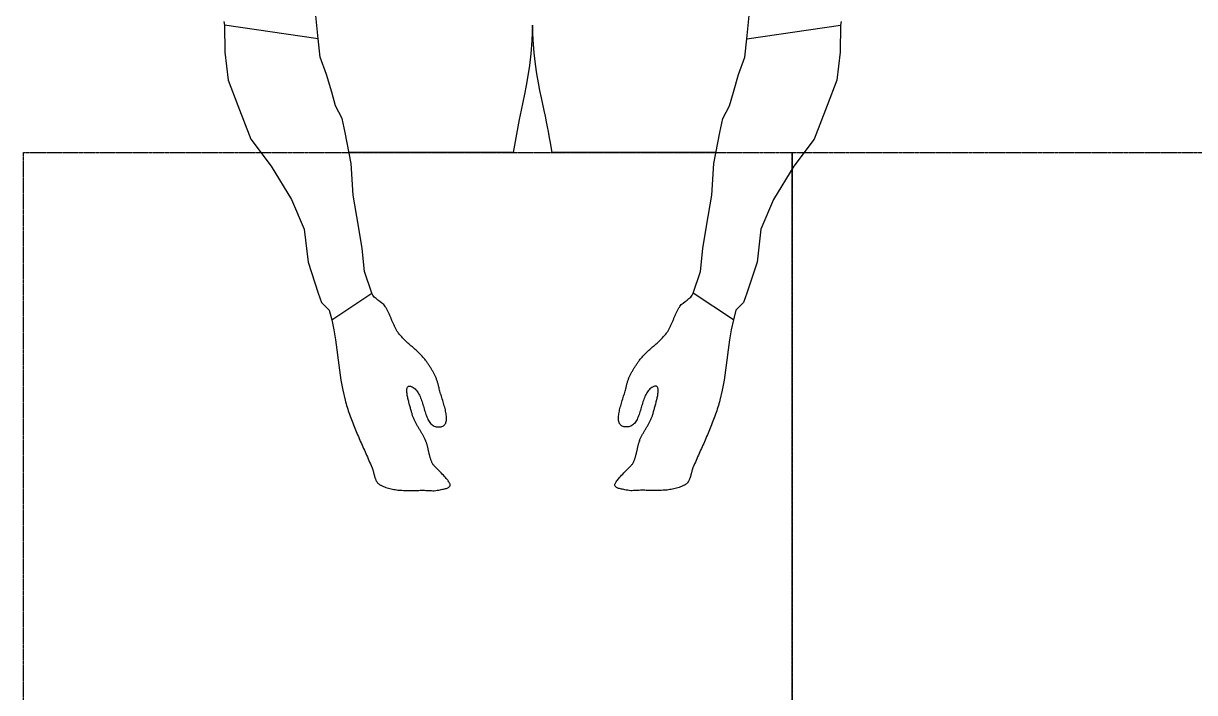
# Model space of a CAD drawing. Header units: millimetres. Extents: x -155 to 94595, y -3153 to 63413.
# Drawn here: x 89565 to 90479, y 48105 to 48628 of the extents above; entities that cross this region are included whole.
import ezdxf

# ---------------------------------------------------------------- set-up
doc = ezdxf.new("R2010")
doc.units = ezdxf.units.MM
doc.linetypes.add('TRATTEGGIATA2', pattern=[0.375, 0.25, -0.125])
doc.layers.add('5', color=1, linetype='TRATTEGGIATA2')
doc.layers.add('int', color=185, linetype='Continuous')

msp = doc.modelspace()

# ---------------------------------------------------------------- linework, layer by layer
at = {"layer": '5'}
for points in [[(90164.86, 47626.989), (89564.86, 47626.989), (89564.86, 48526.989), (90164.86, 48526.989)], [(90764.86, 47626.989), (90164.86, 47626.989), (90164.86, 48526.989), (90764.86, 48526.989)]]:
    msp.add_lwpolyline(points, close=True, dxfattribs=at)
at = {"layer": 'int'}
for p, q in [((89794.993, 48615.687), (89792.912, 48636.501)), ((90129.403, 48615.687), (90131.484, 48636.501)), ((89721.309, 48629.086), (89721.841, 48626.137)), ((89794.993, 48615.687), (89721.841, 48626.137)), ((89721.841, 48626.137), (89722.062, 48605.271)), ((89962.198, 48626.137), (89961.624, 48614.351)), ((89962.754, 48614.717), (89962.198, 48626.137)), ((90129.403, 48615.687), (90202.555, 48626.137)), ((90202.555, 48626.137), (90202.334, 48605.271)), ((90203.087, 48629.086), (90202.555, 48626.137)), ((89796.425, 48601.371), (89794.993, 48615.687)), ((89961.624, 48614.351), (89960.811, 48603.967)), ((89963.535, 48604.687), (89962.754, 48614.717)), ((90127.971, 48601.371), (90129.403, 48615.687)), ((89722.062, 48605.271), (89724.659, 48583.279)), ((89960.811, 48603.967), (89959.803, 48594.783)), ((89964.496, 48595.883), (89963.535, 48604.687)), ((90202.334, 48605.271), (90199.737, 48583.279)), ((89801.497, 48587.697), (89796.425, 48601.371)), ((89959.803, 48594.783), (89958.641, 48586.599)), ((89965.588, 48588.142), (89964.496, 48595.883)), ((90122.899, 48587.697), (90127.971, 48601.371)), ((89805.444, 48573.886), (89801.497, 48587.697)), ((89958.641, 48586.599), (89957.37, 48579.214)), ((89966.766, 48581.301), (89965.588, 48588.142)), ((90118.953, 48573.886), (90122.899, 48587.697)), ((89724.659, 48583.279), (89732.291, 48563.435)), ((89957.37, 48579.214), (89956.031, 48572.427)), ((89967.981, 48575.195), (89966.766, 48581.301)), ((89969.187, 48569.661), (89967.981, 48575.195)), ((90199.737, 48583.279), (90192.105, 48563.435)), ((89808.47, 48563.292), (89805.444, 48573.886)), ((89954.668, 48566.037), (89953.324, 48559.844)), ((89956.031, 48572.427), (89954.668, 48566.037)), ((89970.338, 48564.536), (89969.187, 48569.661)), ((90115.926, 48563.292), (90118.953, 48573.886)), ((89732.291, 48563.435), (89742.393, 48537.173)), ((89813.731, 48553.35), (89808.47, 48563.292)), ((89953.324, 48559.844), (89951.834, 48552.539)), ((89971.393, 48559.688), (89970.338, 48564.536)), ((89972.35, 48555.107), (89971.393, 48559.688)), ((90110.665, 48553.35), (90115.926, 48563.292)), ((90192.105, 48563.435), (90182.004, 48537.173)), ((89815.894, 48542.535), (89813.731, 48553.35)), ((89951.834, 48552.539), (89949.209, 48538.394)), ((89973.21, 48550.818), (89972.35, 48555.107)), ((89973.978, 48546.843), (89973.21, 48550.818)), ((90108.502, 48542.535), (90110.665, 48553.35)), ((89820.726, 48518.375), (89815.894, 48542.535)), ((89949.209, 48538.394), (89947.178, 48526.989)), ((89974.657, 48543.205), (89973.978, 48546.843)), ((89975.251, 48539.928), (89974.657, 48543.205)), ((89975.763, 48537.034), (89975.251, 48539.928)), ((90103.67, 48518.375), (90108.502, 48542.535)), ((89742.393, 48537.173), (89758.228, 48516.125)), ((89976.197, 48534.547), (89975.763, 48537.034)), ((89976.76, 48531.308), (89976.197, 48534.547)), ((89977.511, 48526.989), (89976.76, 48531.308)), ((90182.004, 48537.173), (90166.168, 48516.125)), ((89947.178, 48526.989), (89819.003, 48526.989)), ((90105.393, 48526.989), (89977.511, 48526.989)), ((89758.228, 48516.125), (89774.093, 48490.283)), ((89822.295, 48493.68), (89820.726, 48518.375)), ((90102.102, 48493.68), (90103.67, 48518.375)), ((90166.168, 48516.125), (90150.303, 48490.283)), ((89826.344, 48469.383), (89822.295, 48493.68)), ((90098.052, 48469.383), (90102.102, 48493.68)), ((89774.093, 48490.283), (89784.096, 48466.943)), ((90150.303, 48490.283), (90140.3, 48466.943)), ((89784.096, 48466.943), (89786.973, 48441.193)), ((89829.264, 48451.861), (89826.344, 48469.383)), ((90095.132, 48451.861), (90098.052, 48469.383)), ((90140.3, 48466.943), (90137.424, 48441.193)), ((89831.17, 48434.004), (89829.264, 48451.861)), ((90093.226, 48434.004), (90095.132, 48451.861)), ((89786.973, 48441.193), (89794.993, 48417.131)), ((90137.424, 48441.193), (90129.403, 48417.131)), ((89836.794, 48417.131), (89831.17, 48434.004)), ((90087.602, 48417.131), (90093.226, 48434.004)), ((89794.993, 48417.131), (89797.461, 48409.729)), ((89805.444, 48396.231), (89836.794, 48417.131)), ((89837.586, 48415.485), (89836.794, 48417.131)), ((89838.711, 48414.07), (89837.586, 48415.485)), ((89840.075, 48412.818), (89838.711, 48414.07)), ((89841.586, 48411.664), (89840.075, 48412.818)), ((89843.152, 48410.54), (89841.586, 48411.664)), ((89844.678, 48409.38), (89843.152, 48410.54)), ((90079.718, 48409.38), (90081.245, 48410.54)), ((90081.245, 48410.54), (90082.81, 48411.664)), ((90082.81, 48411.664), (90084.321, 48412.818)), ((90084.321, 48412.818), (90085.685, 48414.07)), ((90085.685, 48414.07), (90086.81, 48415.485)), ((90086.81, 48415.485), (90087.602, 48417.131)), ((90118.953, 48396.231), (90087.602, 48417.131)), ((90129.403, 48417.131), (90126.936, 48409.729)), ((89797.461, 48409.729), (89803.547, 48403.817)), ((89803.547, 48403.817), (89805.444, 48396.231)), ((89846.074, 48408.116), (89844.678, 48409.38)), ((89847.245, 48406.681), (89846.074, 48408.116)), ((89847.572, 48406.179), (89847.245, 48406.681)), ((89847.888, 48405.67), (89847.572, 48406.179)), ((89848.195, 48405.155), (89847.888, 48405.67)), ((89848.491, 48404.635), (89848.195, 48405.155)), ((89848.779, 48404.11), (89848.491, 48404.635)), ((89849.059, 48403.58), (89848.779, 48404.11)), ((89849.331, 48403.046), (89849.059, 48403.58)), ((89849.595, 48402.507), (89849.331, 48403.046)), ((89849.854, 48401.965), (89849.595, 48402.507)), ((89850.106, 48401.42), (89849.854, 48401.965)), ((89850.354, 48400.871), (89850.106, 48401.42)), ((89850.597, 48400.32), (89850.354, 48400.871)), ((90073.799, 48400.32), (90074.042, 48400.871)), ((90074.042, 48400.871), (90074.29, 48401.42)), ((90074.29, 48401.42), (90074.542, 48401.965)), ((90074.542, 48401.965), (90074.801, 48402.507)), ((90074.801, 48402.507), (90075.065, 48403.046)), ((90075.065, 48403.046), (90075.337, 48403.58)), ((90075.337, 48403.58), (90075.617, 48404.11)), ((90075.617, 48404.11), (90075.905, 48404.635)), ((90075.905, 48404.635), (90076.201, 48405.155)), ((90076.201, 48405.155), (90076.508, 48405.67)), ((90076.508, 48405.67), (90076.824, 48406.179)), ((90076.824, 48406.179), (90077.151, 48406.681)), ((90077.151, 48406.681), (90078.322, 48408.116)), ((90078.322, 48408.116), (90079.718, 48409.38)), ((90120.849, 48403.817), (90118.953, 48396.231)), ((90126.936, 48409.729), (90120.849, 48403.817)), ((89805.444, 48396.231), (89807.14, 48388.471)), ((89850.836, 48399.767), (89850.597, 48400.32)), ((89851.071, 48399.211), (89850.836, 48399.767)), ((89851.304, 48398.655), (89851.071, 48399.211)), ((89851.535, 48398.097), (89851.304, 48398.655)), ((89851.764, 48397.538), (89851.535, 48398.097)), ((89851.992, 48396.979), (89851.764, 48397.538)), ((89852.221, 48396.42), (89851.992, 48396.979)), ((89852.449, 48395.861), (89852.221, 48396.42)), ((89852.679, 48395.303), (89852.449, 48395.861)), ((89852.91, 48394.745), (89852.679, 48395.303)), ((89853.144, 48394.19), (89852.91, 48394.745)), ((89853.38, 48393.635), (89853.144, 48394.19)), ((89853.62, 48393.083), (89853.38, 48393.635)), ((89853.864, 48392.534), (89853.62, 48393.083)), ((89854.113, 48391.987), (89853.864, 48392.534)), ((89854.367, 48391.444), (89854.113, 48391.987)), ((90070.029, 48391.444), (90070.283, 48391.987)), ((90070.283, 48391.987), (90070.532, 48392.534)), ((90070.532, 48392.534), (90070.776, 48393.083)), ((90070.776, 48393.083), (90071.016, 48393.635)), ((90071.016, 48393.635), (90071.252, 48394.19)), ((90071.252, 48394.19), (90071.486, 48394.745)), ((90071.486, 48394.745), (90071.717, 48395.303)), ((90071.717, 48395.303), (90071.947, 48395.861)), ((90071.947, 48395.861), (90072.175, 48396.42)), ((90072.175, 48396.42), (90072.404, 48396.979)), ((90072.404, 48396.979), (90072.632, 48397.538)), ((90072.632, 48397.538), (90072.861, 48398.097)), ((90072.861, 48398.097), (90073.092, 48398.655)), ((90073.092, 48398.655), (90073.325, 48399.211)), ((90073.325, 48399.211), (90073.561, 48399.767)), ((90073.561, 48399.767), (90073.799, 48400.32)), ((90118.953, 48396.231), (90117.256, 48388.471)), ((89807.14, 48388.471), (89808.461, 48380.634)), ((89854.628, 48390.904), (89854.367, 48391.444)), ((89854.894, 48390.368), (89854.628, 48390.904)), ((89855.168, 48389.836), (89854.894, 48390.368)), ((89855.45, 48389.309), (89855.168, 48389.836)), ((89855.741, 48388.787), (89855.45, 48389.309)), ((89856.04, 48388.27), (89855.741, 48388.787)), ((89856.349, 48387.759), (89856.04, 48388.27)), ((89856.669, 48387.255), (89856.349, 48387.759)), ((89856.999, 48386.756), (89856.669, 48387.255)), ((89857.341, 48386.265), (89856.999, 48386.756)), ((89857.695, 48385.78), (89857.341, 48386.265)), ((89858.157, 48385.178), (89857.695, 48385.78)), ((89858.63, 48384.587), (89858.157, 48385.178)), ((89859.114, 48384.005), (89858.63, 48384.587)), ((89859.609, 48383.433), (89859.114, 48384.005)), ((89860.114, 48382.869), (89859.609, 48383.433)), ((89860.628, 48382.314), (89860.114, 48382.869)), ((90063.768, 48382.314), (90064.282, 48382.869)), ((90064.282, 48382.869), (90064.787, 48383.433)), ((90064.787, 48383.433), (90065.282, 48384.005)), ((90065.282, 48384.005), (90065.766, 48384.587)), ((90065.766, 48384.587), (90066.239, 48385.178)), ((90066.239, 48385.178), (90066.701, 48385.78)), ((90066.701, 48385.78), (90067.055, 48386.265)), ((90067.055, 48386.265), (90067.397, 48386.756)), ((90067.397, 48386.756), (90067.728, 48387.255)), ((90067.728, 48387.255), (90068.047, 48387.759)), ((90068.047, 48387.759), (90068.356, 48388.27)), ((90068.356, 48388.27), (90068.656, 48388.787)), ((90068.656, 48388.787), (90068.946, 48389.309)), ((90068.946, 48389.309), (90069.228, 48389.836)), ((90069.228, 48389.836), (90069.502, 48390.368)), ((90069.502, 48390.368), (90069.769, 48390.904)), ((90069.769, 48390.904), (90070.029, 48391.444)), ((90117.256, 48388.471), (90115.935, 48380.634)), ((89808.461, 48380.634), (89809.538, 48372.748)), ((89861.15, 48381.766), (89860.628, 48382.314)), ((89861.681, 48381.225), (89861.15, 48381.766)), ((89862.219, 48380.691), (89861.681, 48381.225)), ((89862.763, 48380.163), (89862.219, 48380.691)), ((89863.313, 48379.639), (89862.763, 48380.163)), ((89863.869, 48379.121), (89863.313, 48379.639)), ((89864.43, 48378.607), (89863.869, 48379.121)), ((89864.994, 48378.097), (89864.43, 48378.607)), ((89865.562, 48377.59), (89864.994, 48378.097)), ((89866.133, 48377.085), (89865.562, 48377.59)), ((89866.707, 48376.582), (89866.133, 48377.085)), ((89867.282, 48376.081), (89866.707, 48376.582)), ((89867.857, 48375.58), (89867.282, 48376.081)), ((89868.433, 48375.08), (89867.857, 48375.58)), ((89869.009, 48374.579), (89868.433, 48375.08)), ((89869.584, 48374.078), (89869.009, 48374.579)), ((89870.157, 48373.575), (89869.584, 48374.078)), ((89870.728, 48373.071), (89870.157, 48373.575)), ((90053.668, 48373.071), (90054.239, 48373.575)), ((90054.239, 48373.575), (90054.812, 48374.078)), ((90054.812, 48374.078), (90055.387, 48374.579)), ((90055.387, 48374.579), (90055.963, 48375.08)), ((90055.963, 48375.08), (90056.539, 48375.58)), ((90056.539, 48375.58), (90057.115, 48376.081)), ((90057.115, 48376.081), (90057.689, 48376.582)), ((90057.689, 48376.582), (90058.263, 48377.085)), ((90058.263, 48377.085), (90058.834, 48377.59)), ((90058.834, 48377.59), (90059.402, 48378.097)), ((90059.402, 48378.097), (90059.966, 48378.607)), ((90059.966, 48378.607), (90060.527, 48379.121)), ((90060.527, 48379.121), (90061.083, 48379.639)), ((90061.083, 48379.639), (90061.633, 48380.163)), ((90061.633, 48380.163), (90062.178, 48380.691)), ((90062.178, 48380.691), (90062.715, 48381.225)), ((90062.715, 48381.225), (90063.246, 48381.766)), ((90063.246, 48381.766), (90063.768, 48382.314)), ((90115.935, 48380.634), (90114.858, 48372.748)), ((89809.538, 48372.748), (89810.504, 48364.839)), ((89810.504, 48364.839), (89811.491, 48356.936)), ((89871.296, 48372.563), (89870.728, 48373.071)), ((89871.861, 48372.053), (89871.296, 48372.563)), ((89872.422, 48371.539), (89871.861, 48372.053)), ((89872.977, 48371.021), (89872.422, 48371.539)), ((89873.528, 48370.498), (89872.977, 48371.021)), ((89874.072, 48369.969), (89873.528, 48370.498)), ((89874.61, 48369.435), (89874.072, 48369.969)), ((89875.14, 48368.894), (89874.61, 48369.435)), ((89875.663, 48368.346), (89875.14, 48368.894)), ((89876.177, 48367.791), (89875.663, 48368.346)), ((89876.681, 48367.227), (89876.177, 48367.791)), ((89877.176, 48366.655), (89876.681, 48367.227)), ((89877.661, 48366.073), (89877.176, 48366.655)), ((89878.134, 48365.482), (89877.661, 48366.073)), ((89878.596, 48364.88), (89878.134, 48365.482)), ((89878.955, 48364.398), (89878.596, 48364.88)), ((89879.313, 48363.913), (89878.955, 48364.398)), ((90045.083, 48363.913), (90045.441, 48364.398)), ((90045.441, 48364.398), (90045.8, 48364.88)), ((90045.8, 48364.88), (90046.262, 48365.482)), ((90046.262, 48365.482), (90046.735, 48366.073)), ((90046.735, 48366.073), (90047.22, 48366.655)), ((90047.22, 48366.655), (90047.715, 48367.227)), ((90047.715, 48367.227), (90048.219, 48367.791)), ((90048.219, 48367.791), (90048.733, 48368.346)), ((90048.733, 48368.346), (90049.256, 48368.894)), ((90049.256, 48368.894), (90049.786, 48369.435)), ((90049.786, 48369.435), (90050.324, 48369.969)), ((90050.324, 48369.969), (90050.868, 48370.498)), ((90050.868, 48370.498), (90051.419, 48371.021)), ((90051.419, 48371.021), (90051.974, 48371.539)), ((90051.974, 48371.539), (90052.535, 48372.053)), ((90052.535, 48372.053), (90053.1, 48372.563)), ((90053.1, 48372.563), (90053.668, 48373.071)), ((90113.892, 48364.839), (90112.905, 48356.936)), ((90114.858, 48372.748), (90113.892, 48364.839)), ((89811.491, 48356.936), (89812.63, 48349.065)), ((89879.668, 48363.425), (89879.313, 48363.913)), ((89880.021, 48362.935), (89879.668, 48363.425)), ((89880.371, 48362.441), (89880.021, 48362.935)), ((89880.718, 48361.945), (89880.371, 48362.441)), ((89881.062, 48361.446), (89880.718, 48361.945)), ((89881.402, 48360.944), (89881.062, 48361.446)), ((89881.739, 48360.439), (89881.402, 48360.944)), ((89882.072, 48359.931), (89881.739, 48360.439)), ((89882.401, 48359.421), (89882.072, 48359.931)), ((89882.726, 48358.908), (89882.401, 48359.421)), ((89883.046, 48358.391), (89882.726, 48358.908)), ((89883.362, 48357.873), (89883.046, 48358.391)), ((89883.672, 48357.351), (89883.362, 48357.873)), ((89883.978, 48356.826), (89883.672, 48357.351)), ((89884.277, 48356.299), (89883.978, 48356.826)), ((89884.572, 48355.768), (89884.277, 48356.299)), ((89884.86, 48355.235), (89884.572, 48355.768)), ((89885.142, 48354.699), (89884.86, 48355.235)), ((90039.254, 48354.699), (90039.536, 48355.235)), ((90039.536, 48355.235), (90039.824, 48355.768)), ((90039.824, 48355.768), (90040.119, 48356.299)), ((90040.119, 48356.299), (90040.419, 48356.826)), ((90040.419, 48356.826), (90040.724, 48357.351)), ((90040.724, 48357.351), (90041.034, 48357.873)), ((90041.034, 48357.873), (90041.35, 48358.391)), ((90041.35, 48358.391), (90041.67, 48358.908)), ((90041.67, 48358.908), (90041.995, 48359.421)), ((90041.995, 48359.421), (90042.324, 48359.931)), ((90042.324, 48359.931), (90042.657, 48360.439)), ((90042.657, 48360.439), (90042.994, 48360.944)), ((90042.994, 48360.944), (90043.334, 48361.446)), ((90043.334, 48361.446), (90043.678, 48361.945)), ((90043.678, 48361.945), (90044.025, 48362.441)), ((90044.025, 48362.441), (90044.375, 48362.935)), ((90044.375, 48362.935), (90044.728, 48363.425)), ((90044.728, 48363.425), (90045.083, 48363.913)), ((90112.905, 48356.936), (90111.766, 48349.065)), ((89812.63, 48349.065), (89814.054, 48341.254)), ((89885.418, 48354.16), (89885.142, 48354.699)), ((89885.688, 48353.619), (89885.418, 48354.16)), ((89885.95, 48353.074), (89885.688, 48353.619)), ((89886.206, 48352.527), (89885.95, 48353.074)), ((89886.454, 48351.977), (89886.206, 48352.527)), ((89886.695, 48351.424), (89886.454, 48351.977)), ((89886.928, 48350.868), (89886.695, 48351.424)), ((89887.154, 48350.31), (89886.928, 48350.868)), ((89887.371, 48349.748), (89887.154, 48350.31)), ((89887.58, 48349.184), (89887.371, 48349.748)), ((89887.78, 48348.617), (89887.58, 48349.184)), ((89887.971, 48348.047), (89887.78, 48348.617)), ((89888.154, 48347.474), (89887.971, 48348.047)), ((89888.327, 48346.899), (89888.154, 48347.474)), ((89888.491, 48346.321), (89888.327, 48346.899)), ((89888.645, 48345.74), (89888.491, 48346.321)), ((90035.752, 48345.74), (90035.905, 48346.321)), ((90035.905, 48346.321), (90036.069, 48346.899)), ((90036.069, 48346.899), (90036.242, 48347.474)), ((90036.242, 48347.474), (90036.425, 48348.047)), ((90036.425, 48348.047), (90036.616, 48348.617)), ((90036.616, 48348.617), (90036.816, 48349.184)), ((90036.816, 48349.184), (90037.025, 48349.748)), ((90037.025, 48349.748), (90037.242, 48350.31)), ((90037.242, 48350.31), (90037.468, 48350.868)), ((90037.468, 48350.868), (90037.701, 48351.424)), ((90037.701, 48351.424), (90037.942, 48351.977)), ((90037.942, 48351.977), (90038.19, 48352.527)), ((90038.19, 48352.527), (90038.446, 48353.074)), ((90038.446, 48353.074), (90038.709, 48353.619)), ((90038.709, 48353.619), (90038.978, 48354.16)), ((90038.978, 48354.16), (90039.254, 48354.699)), ((90111.766, 48349.065), (90110.342, 48341.254)), ((89814.054, 48341.254), (89815.894, 48333.529)), ((89864.09, 48341.333), (89864.118, 48341.895)), ((89864.093, 48340.731), (89864.09, 48341.333)), ((89864.124, 48340.093), (89864.093, 48340.731)), ((89864.118, 48341.895), (89864.178, 48342.413)), ((89864.182, 48339.42), (89864.124, 48340.093)), ((89864.178, 48342.413), (89864.273, 48342.884)), ((89864.264, 48338.718), (89864.182, 48339.42)), ((89864.369, 48337.989), (89864.264, 48338.718)), ((89864.273, 48342.884), (89864.403, 48343.304)), ((89864.494, 48337.237), (89864.369, 48337.989)), ((89864.403, 48343.304), (89864.573, 48343.671)), ((89864.638, 48336.465), (89864.494, 48337.237)), ((89864.573, 48343.671), (89864.782, 48343.98)), ((89864.782, 48343.98), (89865.034, 48344.228)), ((89865.034, 48344.228), (89865.33, 48344.412)), ((89865.33, 48344.412), (89865.672, 48344.529)), ((89865.672, 48344.529), (89866.062, 48344.575)), ((89866.062, 48344.575), (89866.503, 48344.546)), ((89866.503, 48344.546), (89866.995, 48344.439)), ((89866.995, 48344.439), (89867.542, 48344.252)), ((89867.542, 48344.252), (89868.145, 48343.979)), ((89868.145, 48343.979), (89868.999, 48343.499)), ((89868.999, 48343.499), (89869.794, 48342.945)), ((89869.794, 48342.945), (89870.534, 48342.322)), ((89870.534, 48342.322), (89871.222, 48341.634)), ((89871.222, 48341.634), (89871.862, 48340.887)), ((89871.862, 48340.887), (89872.458, 48340.084)), ((89872.458, 48340.084), (89873.012, 48339.23)), ((89873.012, 48339.23), (89873.528, 48338.33)), ((89873.528, 48338.33), (89874.009, 48337.388)), ((89874.009, 48337.388), (89874.459, 48336.41)), ((89888.789, 48345.156), (89888.645, 48345.74)), ((89888.922, 48344.569), (89888.789, 48345.156)), ((89889.046, 48343.979), (89888.922, 48344.569)), ((89889.22, 48343.168), (89889.046, 48343.979)), ((89889.425, 48342.317), (89889.22, 48343.168)), ((89889.656, 48341.43), (89889.425, 48342.317)), ((89889.911, 48340.51), (89889.656, 48341.43)), ((89890.186, 48339.56), (89889.911, 48340.51)), ((89890.479, 48338.584), (89890.186, 48339.56)), ((89890.786, 48337.585), (89890.479, 48338.584)), ((89891.104, 48336.566), (89890.786, 48337.585)), ((90033.292, 48336.566), (90033.61, 48337.585)), ((90033.61, 48337.585), (90033.917, 48338.584)), ((90033.917, 48338.584), (90034.21, 48339.56)), ((90034.21, 48339.56), (90034.485, 48340.51)), ((90034.485, 48340.51), (90034.74, 48341.43)), ((90034.74, 48341.43), (90034.972, 48342.317)), ((90034.972, 48342.317), (90035.176, 48343.168)), ((90035.176, 48343.168), (90035.35, 48343.979)), ((90035.35, 48343.979), (90035.474, 48344.569)), ((90035.474, 48344.569), (90035.607, 48345.156)), ((90035.607, 48345.156), (90035.752, 48345.74)), ((90050.387, 48337.388), (90049.937, 48336.41)), ((90050.869, 48338.33), (90050.387, 48337.388)), ((90051.384, 48339.23), (90050.869, 48338.33)), ((90051.938, 48340.084), (90051.384, 48339.23)), ((90052.534, 48340.887), (90051.938, 48340.084)), ((90053.174, 48341.634), (90052.534, 48340.887)), ((90053.863, 48342.322), (90053.174, 48341.634)), ((90054.603, 48342.945), (90053.863, 48342.322)), ((90055.397, 48343.499), (90054.603, 48342.945)), ((90056.251, 48343.979), (90055.397, 48343.499)), ((90056.854, 48344.252), (90056.251, 48343.979)), ((90057.401, 48344.439), (90056.854, 48344.252)), ((90057.893, 48344.546), (90057.401, 48344.439)), ((90058.334, 48344.575), (90057.893, 48344.546)), ((90058.724, 48344.529), (90058.334, 48344.575)), ((90059.066, 48344.412), (90058.724, 48344.529)), ((90059.362, 48344.228), (90059.066, 48344.412)), ((90059.614, 48343.98), (90059.362, 48344.228)), ((90059.824, 48343.671), (90059.614, 48343.98)), ((90059.758, 48336.465), (90059.902, 48337.237)), ((90059.993, 48343.304), (90059.824, 48343.671)), ((90059.902, 48337.237), (90060.027, 48337.989)), ((90060.123, 48342.884), (90059.993, 48343.304)), ((90060.027, 48337.989), (90060.132, 48338.718)), ((90060.218, 48342.413), (90060.123, 48342.884)), ((90060.132, 48338.718), (90060.214, 48339.42)), ((90060.214, 48339.42), (90060.272, 48340.093)), ((90060.278, 48341.895), (90060.218, 48342.413)), ((90060.272, 48340.093), (90060.303, 48340.731)), ((90060.306, 48341.333), (90060.278, 48341.895)), ((90060.303, 48340.731), (90060.306, 48341.333)), ((90110.342, 48341.254), (90108.502, 48333.529)), ((89815.894, 48333.529), (89816.281, 48332.138)), ((89816.281, 48332.138), (89816.682, 48330.751)), ((89816.682, 48330.751), (89817.096, 48329.369)), ((89817.096, 48329.369), (89817.524, 48327.991)), ((89817.524, 48327.991), (89817.963, 48326.618)), ((89864.798, 48335.677), (89864.638, 48336.465)), ((89864.973, 48334.876), (89864.798, 48335.677)), ((89865.161, 48334.065), (89864.973, 48334.876)), ((89865.359, 48333.248), (89865.161, 48334.065)), ((89865.566, 48332.429), (89865.359, 48333.248)), ((89865.779, 48331.61), (89865.566, 48332.429)), ((89865.998, 48330.795), (89865.779, 48331.61)), ((89866.219, 48329.988), (89865.998, 48330.795)), ((89866.44, 48329.191), (89866.219, 48329.988)), ((89866.661, 48328.409), (89866.44, 48329.191)), ((89866.879, 48327.645), (89866.661, 48328.409)), ((89874.459, 48336.41), (89874.881, 48335.399)), ((89874.881, 48335.399), (89875.278, 48334.36)), ((89875.278, 48334.36), (89875.654, 48333.299)), ((89875.654, 48333.299), (89876.012, 48332.218)), ((89876.012, 48332.218), (89876.356, 48331.124)), ((89876.356, 48331.124), (89876.689, 48330.02)), ((89876.689, 48330.02), (89877.014, 48328.912)), ((89877.014, 48328.912), (89877.335, 48327.803)), ((89877.335, 48327.803), (89877.655, 48326.699)), ((89891.429, 48335.53), (89891.104, 48336.566)), ((89891.76, 48334.48), (89891.429, 48335.53)), ((89892.091, 48333.42), (89891.76, 48334.48)), ((89892.421, 48332.353), (89892.091, 48333.42)), ((89892.747, 48331.282), (89892.421, 48332.353)), ((89893.064, 48330.21), (89892.747, 48331.282)), ((89893.369, 48329.141), (89893.064, 48330.21)), ((89893.66, 48328.078), (89893.369, 48329.141)), ((89893.934, 48327.024), (89893.66, 48328.078)), ((90030.462, 48327.024), (90030.736, 48328.078)), ((90030.736, 48328.078), (90031.027, 48329.141)), ((90031.027, 48329.141), (90031.333, 48330.21)), ((90031.333, 48330.21), (90031.65, 48331.282)), ((90031.65, 48331.282), (90031.975, 48332.353)), ((90031.975, 48332.353), (90032.305, 48333.42)), ((90032.305, 48333.42), (90032.636, 48334.48)), ((90032.636, 48334.48), (90032.967, 48335.53)), ((90032.967, 48335.53), (90033.292, 48336.566)), ((90047.061, 48327.803), (90046.741, 48326.699)), ((90047.382, 48328.912), (90047.061, 48327.803)), ((90047.707, 48330.02), (90047.382, 48328.912)), ((90048.04, 48331.124), (90047.707, 48330.02)), ((90048.384, 48332.218), (90048.04, 48331.124)), ((90048.742, 48333.299), (90048.384, 48332.218)), ((90049.118, 48334.36), (90048.742, 48333.299)), ((90049.516, 48335.399), (90049.118, 48334.36)), ((90049.937, 48336.41), (90049.516, 48335.399)), ((90057.518, 48327.645), (90057.735, 48328.409)), ((90057.735, 48328.409), (90057.956, 48329.191)), ((90057.956, 48329.191), (90058.177, 48329.988)), ((90058.177, 48329.988), (90058.399, 48330.795)), ((90058.399, 48330.795), (90058.617, 48331.61)), ((90058.617, 48331.61), (90058.83, 48332.429)), ((90058.83, 48332.429), (90059.037, 48333.248)), ((90059.037, 48333.248), (90059.236, 48334.065)), ((90059.236, 48334.065), (90059.423, 48334.876)), ((90059.423, 48334.876), (90059.598, 48335.677)), ((90059.598, 48335.677), (90059.758, 48336.465)), ((90106.873, 48327.991), (90106.433, 48326.618)), ((90107.3, 48329.369), (90106.873, 48327.991)), ((90107.714, 48330.751), (90107.3, 48329.369)), ((90108.115, 48332.138), (90107.714, 48330.751)), ((90108.502, 48333.529), (90108.115, 48332.138)), ((89817.963, 48326.618), (89818.415, 48325.248)), ((89818.415, 48325.248), (89818.877, 48323.883)), ((89818.877, 48323.883), (89819.351, 48322.521)), ((89819.351, 48322.521), (89819.835, 48321.163)), ((89819.835, 48321.163), (89820.329, 48319.808)), ((89820.329, 48319.808), (89820.833, 48318.456)), ((89867.091, 48326.902), (89866.879, 48327.645)), ((89867.296, 48326.183), (89867.091, 48326.902)), ((89867.492, 48325.493), (89867.296, 48326.183)), ((89867.677, 48324.833), (89867.492, 48325.493)), ((89867.849, 48324.209), (89867.677, 48324.833)), ((89868.006, 48323.623), (89867.849, 48324.209)), ((89868.145, 48323.079), (89868.006, 48323.623)), ((89868.299, 48322.498), (89868.145, 48323.079)), ((89868.466, 48321.923), (89868.299, 48322.498)), ((89868.647, 48321.353), (89868.466, 48321.923)), ((89868.841, 48320.789), (89868.647, 48321.353)), ((89869.047, 48320.229), (89868.841, 48320.789)), ((89869.264, 48319.674), (89869.047, 48320.229)), ((89869.493, 48319.124), (89869.264, 48319.674)), ((89869.731, 48318.577), (89869.493, 48319.124)), ((89877.655, 48326.699), (89877.977, 48325.604)), ((89877.977, 48325.604), (89878.305, 48324.522)), ((89878.305, 48324.522), (89878.642, 48323.459)), ((89878.642, 48323.459), (89878.992, 48322.419)), ((89878.992, 48322.419), (89879.358, 48321.406)), ((89879.358, 48321.406), (89879.743, 48320.424)), ((89879.743, 48320.424), (89880.15, 48319.48)), ((89880.15, 48319.48), (89880.584, 48318.577)), ((89894.187, 48325.982), (89893.934, 48327.024)), ((89894.415, 48324.955), (89894.187, 48325.982)), ((89894.617, 48323.947), (89894.415, 48324.955)), ((89894.788, 48322.961), (89894.617, 48323.947)), ((89894.925, 48322), (89894.788, 48322.961)), ((89895.026, 48321.067), (89894.925, 48322)), ((89895.087, 48320.166), (89895.026, 48321.067)), ((89895.076, 48318.472), (89895.105, 48319.3)), ((89895.105, 48319.3), (89895.087, 48320.166)), ((90029.291, 48319.3), (90029.309, 48320.166)), ((90029.32, 48318.472), (90029.291, 48319.3)), ((90029.309, 48320.166), (90029.37, 48321.067)), ((90029.37, 48321.067), (90029.471, 48322)), ((90029.471, 48322), (90029.608, 48322.961)), ((90029.608, 48322.961), (90029.779, 48323.947)), ((90029.779, 48323.947), (90029.981, 48324.955)), ((90029.981, 48324.955), (90030.209, 48325.982)), ((90030.209, 48325.982), (90030.462, 48327.024)), ((90044.246, 48319.48), (90043.812, 48318.577)), ((90044.654, 48320.424), (90044.246, 48319.48)), ((90045.038, 48321.406), (90044.654, 48320.424)), ((90045.404, 48322.419), (90045.038, 48321.406)), ((90045.754, 48323.459), (90045.404, 48322.419)), ((90046.091, 48324.522), (90045.754, 48323.459)), ((90046.419, 48325.604), (90046.091, 48324.522)), ((90046.741, 48326.699), (90046.419, 48325.604)), ((90054.665, 48318.577), (90054.904, 48319.124)), ((90054.904, 48319.124), (90055.132, 48319.674)), ((90055.132, 48319.674), (90055.349, 48320.229)), ((90055.349, 48320.229), (90055.555, 48320.789)), ((90055.555, 48320.789), (90055.749, 48321.353)), ((90055.749, 48321.353), (90055.93, 48321.923)), ((90055.93, 48321.923), (90056.098, 48322.498)), ((90056.098, 48322.498), (90056.251, 48323.079)), ((90056.251, 48323.079), (90056.391, 48323.623)), ((90056.391, 48323.623), (90056.547, 48324.209)), ((90056.547, 48324.209), (90056.719, 48324.833)), ((90056.719, 48324.833), (90056.904, 48325.493)), ((90056.904, 48325.493), (90057.1, 48326.183)), ((90057.1, 48326.183), (90057.305, 48326.902)), ((90057.305, 48326.902), (90057.518, 48327.645)), ((90104.067, 48319.808), (90103.563, 48318.456)), ((90104.561, 48321.163), (90104.067, 48319.808)), ((90105.045, 48322.521), (90104.561, 48321.163)), ((90105.519, 48323.883), (90105.045, 48322.521)), ((90105.982, 48325.248), (90105.519, 48323.883)), ((90106.433, 48326.618), (90105.982, 48325.248)), ((89820.833, 48318.456), (89821.345, 48317.107)), ((89821.345, 48317.107), (89821.866, 48315.762)), ((89821.866, 48315.762), (89822.395, 48314.419)), ((89822.395, 48314.419), (89822.932, 48313.079)), ((89822.932, 48313.079), (89823.475, 48311.741)), ((89823.475, 48311.741), (89824.025, 48310.405)), ((89824.025, 48310.405), (89824.582, 48309.072)), ((89869.979, 48318.035), (89869.731, 48318.577)), ((89870.236, 48317.495), (89869.979, 48318.035)), ((89870.502, 48316.959), (89870.236, 48317.495)), ((89870.775, 48316.426), (89870.502, 48316.959)), ((89871.054, 48315.896), (89870.775, 48316.426)), ((89871.341, 48315.368), (89871.054, 48315.896)), ((89871.632, 48314.843), (89871.341, 48315.368)), ((89871.929, 48314.319), (89871.632, 48314.843)), ((89872.23, 48313.797), (89871.929, 48314.319)), ((89872.534, 48313.276), (89872.23, 48313.797)), ((89872.842, 48312.756), (89872.534, 48313.276)), ((89873.151, 48312.238), (89872.842, 48312.756)), ((89873.463, 48311.719), (89873.151, 48312.238)), ((89873.775, 48311.201), (89873.463, 48311.719)), ((89874.088, 48310.683), (89873.775, 48311.201)), ((89874.4, 48310.165), (89874.088, 48310.683)), ((89874.712, 48309.646), (89874.4, 48310.165)), ((89875.021, 48309.127), (89874.712, 48309.646)), ((89880.584, 48318.577), (89881.047, 48317.72)), ((89881.047, 48317.72), (89881.543, 48316.913)), ((89881.543, 48316.913), (89882.075, 48316.161)), ((89882.075, 48316.161), (89882.646, 48315.468)), ((89882.646, 48315.468), (89883.26, 48314.84)), ((89883.26, 48314.84), (89883.921, 48314.281)), ((89883.921, 48314.281), (89884.631, 48313.795)), ((89884.631, 48313.795), (89885.395, 48313.387)), ((89885.395, 48313.387), (89886.215, 48313.062)), ((89886.215, 48313.062), (89887.094, 48312.824)), ((89887.094, 48312.824), (89888.037, 48312.678)), ((89888.037, 48312.678), (89889.046, 48312.628)), ((89889.046, 48312.628), (89889.966, 48312.669)), ((89889.966, 48312.669), (89890.798, 48312.79)), ((89890.798, 48312.79), (89891.545, 48312.988)), ((89891.545, 48312.988), (89892.212, 48313.259)), ((89892.212, 48313.259), (89892.8, 48313.6)), ((89892.8, 48313.6), (89893.313, 48314.008)), ((89893.313, 48314.008), (89893.755, 48314.48)), ((89893.755, 48314.48), (89894.128, 48315.013)), ((89894.128, 48315.013), (89894.436, 48315.603)), ((89894.436, 48315.603), (89894.681, 48316.247)), ((89894.681, 48316.247), (89894.868, 48316.942)), ((89894.868, 48316.942), (89894.998, 48317.685)), ((89894.998, 48317.685), (89895.076, 48318.472)), ((90029.398, 48317.685), (90029.32, 48318.472)), ((90029.528, 48316.942), (90029.398, 48317.685)), ((90029.715, 48316.247), (90029.528, 48316.942)), ((90029.96, 48315.603), (90029.715, 48316.247)), ((90030.268, 48315.013), (90029.96, 48315.603)), ((90030.641, 48314.48), (90030.268, 48315.013)), ((90031.083, 48314.008), (90030.641, 48314.48)), ((90031.596, 48313.6), (90031.083, 48314.008)), ((90032.184, 48313.259), (90031.596, 48313.6)), ((90032.851, 48312.988), (90032.184, 48313.259)), ((90033.598, 48312.79), (90032.851, 48312.988)), ((90034.43, 48312.669), (90033.598, 48312.79)), ((90035.35, 48312.628), (90034.43, 48312.669)), ((90036.359, 48312.678), (90035.35, 48312.628)), ((90037.302, 48312.824), (90036.359, 48312.678)), ((90038.182, 48313.062), (90037.302, 48312.824)), ((90039.001, 48313.387), (90038.182, 48313.062)), ((90039.765, 48313.795), (90039.001, 48313.387)), ((90040.475, 48314.281), (90039.765, 48313.795)), ((90041.136, 48314.84), (90040.475, 48314.281)), ((90041.75, 48315.468), (90041.136, 48314.84)), ((90042.322, 48316.161), (90041.75, 48315.468)), ((90042.854, 48316.913), (90042.322, 48316.161)), ((90043.349, 48317.72), (90042.854, 48316.913)), ((90043.812, 48318.577), (90043.349, 48317.72)), ((90049.375, 48309.127), (90049.684, 48309.646)), ((90049.684, 48309.646), (90049.996, 48310.165)), ((90049.996, 48310.165), (90050.308, 48310.683)), ((90050.308, 48310.683), (90050.621, 48311.201)), ((90050.621, 48311.201), (90050.933, 48311.719)), ((90050.933, 48311.719), (90051.245, 48312.238)), ((90051.245, 48312.238), (90051.554, 48312.756)), ((90051.554, 48312.756), (90051.862, 48313.276)), ((90051.862, 48313.276), (90052.166, 48313.797)), ((90052.166, 48313.797), (90052.467, 48314.319)), ((90052.467, 48314.319), (90052.764, 48314.843)), ((90052.764, 48314.843), (90053.056, 48315.368)), ((90053.056, 48315.368), (90053.342, 48315.896)), ((90053.342, 48315.896), (90053.621, 48316.426)), ((90053.621, 48316.426), (90053.894, 48316.959)), ((90053.894, 48316.959), (90054.16, 48317.495)), ((90054.16, 48317.495), (90054.417, 48318.035)), ((90054.417, 48318.035), (90054.665, 48318.577)), ((90100.371, 48310.405), (90099.815, 48309.072)), ((90100.921, 48311.741), (90100.371, 48310.405)), ((90101.464, 48313.079), (90100.921, 48311.741)), ((90102.001, 48314.419), (90101.464, 48313.079)), ((90102.53, 48315.762), (90102.001, 48314.419)), ((90103.051, 48317.107), (90102.53, 48315.762)), ((90103.563, 48318.456), (90103.051, 48317.107)), ((89824.582, 48309.072), (89825.143, 48307.74)), ((89825.143, 48307.74), (89825.71, 48306.411)), ((89825.71, 48306.411), (89826.281, 48305.083)), ((89826.281, 48305.083), (89826.857, 48303.756)), ((89826.857, 48303.756), (89827.436, 48302.431)), ((89827.436, 48302.431), (89828.018, 48301.107)), ((89828.018, 48301.107), (89828.603, 48299.784)), ((89875.329, 48308.606), (89875.021, 48309.127)), ((89875.633, 48308.084), (89875.329, 48308.606)), ((89875.934, 48307.561), (89875.633, 48308.084)), ((89876.23, 48307.035), (89875.934, 48307.561)), ((89876.522, 48306.508), (89876.23, 48307.035)), ((89876.808, 48305.978), (89876.522, 48306.508)), ((89877.087, 48305.445), (89876.808, 48305.978)), ((89877.36, 48304.91), (89877.087, 48305.445)), ((89877.625, 48304.371), (89877.36, 48304.91)), ((89877.882, 48303.829), (89877.625, 48304.371)), ((89878.129, 48303.282), (89877.882, 48303.829)), ((89878.368, 48302.732), (89878.129, 48303.282)), ((89878.596, 48302.178), (89878.368, 48302.732)), ((89878.596, 48302.178), (89878.787, 48301.684)), ((89878.787, 48301.684), (89878.968, 48301.185)), ((89878.968, 48301.185), (89879.14, 48300.682)), ((89879.14, 48300.682), (89879.304, 48300.175)), ((90045.256, 48300.682), (90045.093, 48300.175)), ((90045.428, 48301.185), (90045.256, 48300.682)), ((90045.609, 48301.684), (90045.428, 48301.185)), ((90045.8, 48302.178), (90045.609, 48301.684)), ((90045.8, 48302.178), (90046.028, 48302.732)), ((90046.028, 48302.732), (90046.267, 48303.282)), ((90046.267, 48303.282), (90046.515, 48303.829)), ((90046.515, 48303.829), (90046.771, 48304.371)), ((90046.771, 48304.371), (90047.036, 48304.91)), ((90047.036, 48304.91), (90047.309, 48305.445)), ((90047.309, 48305.445), (90047.588, 48305.978)), ((90047.588, 48305.978), (90047.874, 48306.508)), ((90047.874, 48306.508), (90048.166, 48307.035)), ((90048.166, 48307.035), (90048.462, 48307.561)), ((90048.462, 48307.561), (90048.763, 48308.084)), ((90048.763, 48308.084), (90049.067, 48308.606)), ((90049.067, 48308.606), (90049.375, 48309.127)), ((90096.378, 48301.107), (90095.794, 48299.784)), ((90096.961, 48302.431), (90096.378, 48301.107)), ((90097.54, 48303.756), (90096.961, 48302.431)), ((90098.115, 48305.083), (90097.54, 48303.756)), ((90098.686, 48306.411), (90098.115, 48305.083)), ((90099.253, 48307.74), (90098.686, 48306.411)), ((90099.815, 48309.072), (90099.253, 48307.74)), ((89828.603, 48299.784), (89829.189, 48298.461)), ((89829.189, 48298.461), (89829.778, 48297.14)), ((89829.778, 48297.14), (89830.368, 48295.819)), ((89830.368, 48295.819), (89830.958, 48294.498)), ((89830.958, 48294.498), (89831.549, 48293.178)), ((89831.549, 48293.178), (89832.139, 48291.858)), ((89832.139, 48291.858), (89832.729, 48290.537)), ((89879.304, 48300.175), (89879.459, 48299.664)), ((89879.459, 48299.664), (89879.607, 48299.15)), ((89879.607, 48299.15), (89879.748, 48298.633)), ((89879.748, 48298.633), (89879.884, 48298.114)), ((89879.884, 48298.114), (89880.014, 48297.592)), ((89880.014, 48297.592), (89880.14, 48297.069)), ((89880.14, 48297.069), (89880.263, 48296.544)), ((89880.263, 48296.544), (89880.383, 48296.018)), ((89880.383, 48296.018), (89880.5, 48295.491)), ((89880.5, 48295.491), (89880.616, 48294.963)), ((89880.616, 48294.963), (89880.731, 48294.435)), ((89880.731, 48294.435), (89880.846, 48293.907)), ((89880.846, 48293.907), (89880.961, 48293.38)), ((89880.961, 48293.38), (89881.078, 48292.854)), ((89881.078, 48292.854), (89881.198, 48292.328)), ((89881.198, 48292.328), (89881.319, 48291.805)), ((89881.319, 48291.805), (89881.445, 48291.283)), ((89881.445, 48291.283), (89881.575, 48290.763)), ((90042.951, 48291.283), (90042.822, 48290.763)), ((90043.077, 48291.805), (90042.951, 48291.283)), ((90043.199, 48292.328), (90043.077, 48291.805)), ((90043.318, 48292.854), (90043.199, 48292.328)), ((90043.435, 48293.38), (90043.318, 48292.854)), ((90043.55, 48293.907), (90043.435, 48293.38)), ((90043.665, 48294.435), (90043.55, 48293.907)), ((90043.78, 48294.963), (90043.665, 48294.435)), ((90043.896, 48295.491), (90043.78, 48294.963)), ((90044.014, 48296.018), (90043.896, 48295.491)), ((90044.133, 48296.544), (90044.014, 48296.018)), ((90044.256, 48297.069), (90044.133, 48296.544)), ((90044.382, 48297.592), (90044.256, 48297.069)), ((90044.512, 48298.114), (90044.382, 48297.592)), ((90044.648, 48298.633), (90044.512, 48298.114)), ((90044.789, 48299.15), (90044.648, 48298.633)), ((90044.937, 48299.664), (90044.789, 48299.15)), ((90045.093, 48300.175), (90044.937, 48299.664)), ((90092.257, 48291.858), (90091.667, 48290.537)), ((90092.847, 48293.178), (90092.257, 48291.858)), ((90093.438, 48294.498), (90092.847, 48293.178)), ((90094.028, 48295.819), (90093.438, 48294.498)), ((90094.618, 48297.14), (90094.028, 48295.819)), ((90095.207, 48298.461), (90094.618, 48297.14)), ((90095.794, 48299.784), (90095.207, 48298.461)), ((89832.729, 48290.537), (89833.318, 48289.216)), ((89833.318, 48289.216), (89833.904, 48287.895)), ((89833.904, 48287.895), (89834.489, 48286.573)), ((89834.489, 48286.573), (89835.07, 48285.251)), ((89835.07, 48285.251), (89835.649, 48283.928)), ((89835.649, 48283.928), (89836.224, 48282.603)), ((89836.224, 48282.603), (89836.794, 48281.277)), ((89881.575, 48290.763), (89881.709, 48290.245)), ((89881.709, 48290.245), (89881.85, 48289.731)), ((89881.85, 48289.731), (89881.996, 48289.22)), ((89881.996, 48289.22), (89882.15, 48288.712)), ((89882.15, 48288.712), (89882.312, 48288.208)), ((89882.312, 48288.208), (89882.482, 48287.708)), ((89882.482, 48287.708), (89882.662, 48287.213)), ((89882.662, 48287.213), (89882.852, 48286.722)), ((89882.852, 48286.722), (89883.052, 48286.237)), ((89883.052, 48286.237), (89883.264, 48285.758)), ((89883.264, 48285.758), (89883.488, 48285.284)), ((89883.488, 48285.284), (89883.725, 48284.816)), ((89883.725, 48284.816), (89883.975, 48284.355)), ((89883.975, 48284.355), (89884.24, 48283.901)), ((89884.24, 48283.901), (89884.52, 48283.454)), ((89884.52, 48283.454), (89884.815, 48283.015)), ((89884.815, 48283.015), (89885.127, 48282.584)), ((89886.4, 48281.311), (89885.127, 48282.584)), ((90037.996, 48281.311), (90039.269, 48282.584)), ((90039.581, 48283.015), (90039.269, 48282.584)), ((90039.877, 48283.454), (90039.581, 48283.015)), ((90040.156, 48283.901), (90039.877, 48283.454)), ((90040.421, 48284.355), (90040.156, 48283.901)), ((90040.672, 48284.816), (90040.421, 48284.355)), ((90040.908, 48285.284), (90040.672, 48284.816)), ((90041.132, 48285.758), (90040.908, 48285.284)), ((90041.344, 48286.237), (90041.132, 48285.758)), ((90041.544, 48286.722), (90041.344, 48286.237)), ((90041.734, 48287.213), (90041.544, 48286.722)), ((90041.914, 48287.708), (90041.734, 48287.213)), ((90042.084, 48288.208), (90041.914, 48287.708)), ((90042.246, 48288.712), (90042.084, 48288.208)), ((90042.4, 48289.22), (90042.246, 48288.712)), ((90042.546, 48289.731), (90042.4, 48289.22)), ((90042.687, 48290.245), (90042.546, 48289.731)), ((90042.822, 48290.763), (90042.687, 48290.245)), ((90088.172, 48282.603), (90087.602, 48281.277)), ((90088.747, 48283.928), (90088.172, 48282.603)), ((90089.326, 48285.251), (90088.747, 48283.928)), ((90089.907, 48286.573), (90089.326, 48285.251)), ((90090.492, 48287.895), (90089.907, 48286.573)), ((90091.079, 48289.216), (90090.492, 48287.895)), ((90091.667, 48290.537), (90091.079, 48289.216)), ((89836.794, 48281.277), (89836.95, 48280.901)), ((89836.95, 48280.901), (89837.097, 48280.516)), ((89837.097, 48280.516), (89837.237, 48280.123)), ((89837.237, 48280.123), (89837.371, 48279.722)), ((89837.371, 48279.722), (89837.499, 48279.316)), ((89837.499, 48279.316), (89837.622, 48278.903)), ((89837.622, 48278.903), (89837.742, 48278.486)), ((89837.742, 48278.486), (89837.857, 48278.065)), ((89837.857, 48278.065), (89837.97, 48277.64)), ((89837.97, 48277.64), (89838.082, 48277.213)), ((89838.082, 48277.213), (89838.192, 48276.784)), ((89838.192, 48276.784), (89838.301, 48276.355)), ((89838.301, 48276.355), (89838.412, 48275.924)), ((89838.412, 48275.924), (89838.523, 48275.495)), ((89838.523, 48275.495), (89838.636, 48275.066)), ((89838.636, 48275.066), (89838.751, 48274.64)), ((89838.751, 48274.64), (89838.87, 48274.216)), ((89838.87, 48274.216), (89838.993, 48273.797)), ((89838.993, 48273.797), (89839.121, 48273.381)), ((89839.121, 48273.381), (89839.255, 48272.971)), ((89839.255, 48272.971), (89839.395, 48272.566)), ((89887.606, 48280.102), (89886.4, 48281.311)), ((89888.745, 48278.957), (89887.606, 48280.102)), ((89889.817, 48277.873), (89888.745, 48278.957)), ((89890.822, 48276.848), (89889.817, 48277.873)), ((89891.76, 48275.88), (89890.822, 48276.848)), ((89892.632, 48274.967), (89891.76, 48275.88)), ((89893.436, 48274.106), (89892.632, 48274.967)), ((89894.174, 48273.297), (89893.436, 48274.106)), ((89894.846, 48272.537), (89894.174, 48273.297)), ((90029.551, 48272.537), (90030.222, 48273.297)), ((90030.222, 48273.297), (90030.96, 48274.106)), ((90030.96, 48274.106), (90031.765, 48274.967)), ((90031.765, 48274.967), (90032.636, 48275.88)), ((90032.636, 48275.88), (90033.574, 48276.848)), ((90033.574, 48276.848), (90034.579, 48277.873)), ((90034.579, 48277.873), (90035.651, 48278.957)), ((90035.651, 48278.957), (90036.79, 48280.102)), ((90036.79, 48280.102), (90037.996, 48281.311)), ((90085.141, 48272.971), (90085.002, 48272.566)), ((90085.275, 48273.381), (90085.141, 48272.971)), ((90085.403, 48273.797), (90085.275, 48273.381)), ((90085.526, 48274.216), (90085.403, 48273.797)), ((90085.645, 48274.64), (90085.526, 48274.216)), ((90085.76, 48275.066), (90085.645, 48274.64)), ((90085.873, 48275.495), (90085.76, 48275.066)), ((90085.985, 48275.924), (90085.873, 48275.495)), ((90086.095, 48276.355), (90085.985, 48275.924)), ((90086.204, 48276.784), (90086.095, 48276.355)), ((90086.314, 48277.213), (90086.204, 48276.784)), ((90086.426, 48277.64), (90086.314, 48277.213)), ((90086.539, 48278.065), (90086.426, 48277.64)), ((90086.655, 48278.486), (90086.539, 48278.065)), ((90086.774, 48278.903), (90086.655, 48278.486)), ((90086.897, 48279.316), (90086.774, 48278.903)), ((90087.025, 48279.722), (90086.897, 48279.316)), ((90087.159, 48280.123), (90087.025, 48279.722)), ((90087.299, 48280.516), (90087.159, 48280.123)), ((90087.446, 48280.901), (90087.299, 48280.516)), ((90087.602, 48281.277), (90087.446, 48280.901)), ((89839.395, 48272.566), (89839.541, 48272.168)), ((89839.541, 48272.168), (89839.696, 48271.778)), ((89839.696, 48271.778), (89839.86, 48271.396)), ((89839.86, 48271.396), (89840.032, 48271.022)), ((89840.032, 48271.022), (89840.215, 48270.659)), ((89840.215, 48270.659), (89840.409, 48270.306)), ((89840.409, 48270.306), (89840.614, 48269.964)), ((89840.614, 48269.964), (89840.831, 48269.634)), ((89840.831, 48269.634), (89841.062, 48269.318)), ((89841.062, 48269.318), (89841.306, 48269.014)), ((89841.306, 48269.014), (89841.565, 48268.725)), ((89841.565, 48268.725), (89841.839, 48268.452)), ((89841.839, 48268.452), (89842.13, 48268.194)), ((89842.13, 48268.194), (89842.437, 48267.953)), ((89842.437, 48267.953), (89842.761, 48267.729)), ((89842.761, 48267.729), (89843.104, 48267.523)), ((89843.104, 48267.523), (89843.467, 48267.336)), ((89843.467, 48267.336), (89843.848, 48267.169)), ((89843.848, 48267.169), (89844.814, 48266.684)), ((89844.814, 48266.684), (89845.789, 48266.237)), ((89845.789, 48266.237), (89846.775, 48265.828)), ((89846.775, 48265.828), (89847.77, 48265.454)), ((89847.77, 48265.454), (89848.775, 48265.115)), ((89848.775, 48265.115), (89849.788, 48264.808)), ((89849.788, 48264.808), (89850.81, 48264.533)), ((89850.81, 48264.533), (89851.84, 48264.286)), ((89851.84, 48264.286), (89852.877, 48264.068)), ((89852.877, 48264.068), (89853.921, 48263.876)), ((89853.921, 48263.876), (89854.972, 48263.709)), ((89890.03, 48263.611), (89891.017, 48263.796)), ((89891.017, 48263.796), (89891.938, 48263.979)), ((89891.938, 48263.979), (89892.793, 48264.164)), ((89892.793, 48264.164), (89893.582, 48264.352)), ((89893.582, 48264.352), (89894.305, 48264.545)), ((89894.305, 48264.545), (89894.962, 48264.745)), ((89895.45, 48271.824), (89894.846, 48272.537)), ((89894.962, 48264.745), (89895.553, 48264.954)), ((89895.988, 48271.156), (89895.45, 48271.824)), ((89895.553, 48264.954), (89896.077, 48265.174)), ((89896.459, 48270.531), (89895.988, 48271.156)), ((89896.077, 48265.174), (89896.536, 48265.407)), ((89896.864, 48269.946), (89896.459, 48270.531)), ((89896.536, 48265.407), (89896.928, 48265.655)), ((89897.202, 48269.401), (89896.864, 48269.946)), ((89896.928, 48265.655), (89897.254, 48265.92)), ((89897.474, 48268.893), (89897.202, 48269.401)), ((89897.254, 48265.92), (89897.514, 48266.204)), ((89897.679, 48268.42), (89897.474, 48268.893)), ((89897.514, 48266.204), (89897.707, 48266.509)), ((89897.817, 48267.98), (89897.679, 48268.42)), ((89897.707, 48266.509), (89897.834, 48266.837)), ((89897.889, 48267.571), (89897.817, 48267.98)), ((89897.834, 48266.837), (89897.895, 48267.191)), ((89897.895, 48267.191), (89897.889, 48267.571)), ((90026.501, 48267.191), (90026.507, 48267.571)), ((90026.562, 48266.837), (90026.501, 48267.191)), ((90026.507, 48267.571), (90026.579, 48267.98)), ((90026.689, 48266.509), (90026.562, 48266.837)), ((90026.579, 48267.98), (90026.718, 48268.42)), ((90026.882, 48266.204), (90026.689, 48266.509)), ((90026.718, 48268.42), (90026.923, 48268.893)), ((90027.142, 48265.92), (90026.882, 48266.204)), ((90026.923, 48268.893), (90027.194, 48269.401)), ((90027.468, 48265.655), (90027.142, 48265.92)), ((90027.194, 48269.401), (90027.532, 48269.946)), ((90027.86, 48265.407), (90027.468, 48265.655)), ((90027.532, 48269.946), (90027.937, 48270.531)), ((90028.319, 48265.174), (90027.86, 48265.407)), ((90027.937, 48270.531), (90028.408, 48271.156)), ((90028.843, 48264.954), (90028.319, 48265.174)), ((90028.408, 48271.156), (90028.946, 48271.824)), ((90029.434, 48264.745), (90028.843, 48264.954)), ((90028.946, 48271.824), (90029.551, 48272.537)), ((90030.091, 48264.545), (90029.434, 48264.745)), ((90030.814, 48264.352), (90030.091, 48264.545)), ((90031.603, 48264.164), (90030.814, 48264.352)), ((90032.458, 48263.979), (90031.603, 48264.164)), ((90033.379, 48263.796), (90032.458, 48263.979)), ((90034.366, 48263.611), (90033.379, 48263.796)), ((90070.475, 48263.876), (90069.424, 48263.709)), ((90071.519, 48264.068), (90070.475, 48263.876)), ((90072.556, 48264.286), (90071.519, 48264.068)), ((90073.586, 48264.533), (90072.556, 48264.286)), ((90074.608, 48264.808), (90073.586, 48264.533)), ((90075.621, 48265.115), (90074.608, 48264.808)), ((90076.626, 48265.454), (90075.621, 48265.115)), ((90077.621, 48265.828), (90076.626, 48265.454)), ((90078.607, 48266.237), (90077.621, 48265.828)), ((90079.583, 48266.684), (90078.607, 48266.237)), ((90080.548, 48267.169), (90079.583, 48266.684)), ((90080.93, 48267.336), (90080.548, 48267.169)), ((90081.292, 48267.523), (90080.93, 48267.336)), ((90081.635, 48267.729), (90081.292, 48267.523)), ((90081.959, 48267.953), (90081.635, 48267.729)), ((90082.266, 48268.194), (90081.959, 48267.953)), ((90082.557, 48268.452), (90082.266, 48268.194)), ((90082.831, 48268.725), (90082.557, 48268.452)), ((90083.09, 48269.014), (90082.831, 48268.725)), ((90083.334, 48269.318), (90083.09, 48269.014)), ((90083.565, 48269.634), (90083.334, 48269.318)), ((90083.782, 48269.964), (90083.565, 48269.634)), ((90083.988, 48270.306), (90083.782, 48269.964)), ((90084.181, 48270.659), (90083.988, 48270.306)), ((90084.364, 48271.022), (90084.181, 48270.659)), ((90084.537, 48271.396), (90084.364, 48271.022)), ((90084.7, 48271.778), (90084.537, 48271.396)), ((90084.855, 48272.168), (90084.7, 48271.778)), ((90085.002, 48272.566), (90084.855, 48272.168)), ((89854.972, 48263.709), (89856.03, 48263.566)), ((89856.03, 48263.566), (89857.093, 48263.444)), ((89857.093, 48263.444), (89858.162, 48263.342)), ((89858.162, 48263.342), (89859.235, 48263.259)), ((89859.235, 48263.259), (89860.314, 48263.194)), ((89860.314, 48263.194), (89861.396, 48263.143)), ((89861.396, 48263.143), (89862.482, 48263.107)), ((89862.482, 48263.107), (89863.572, 48263.083)), ((89863.572, 48263.083), (89864.665, 48263.07)), ((89864.665, 48263.07), (89865.76, 48263.066)), ((89865.76, 48263.066), (89866.857, 48263.07)), ((89866.857, 48263.07), (89867.956, 48263.08)), ((89867.956, 48263.08), (89869.056, 48263.095)), ((89869.056, 48263.095), (89870.157, 48263.113)), ((89870.157, 48263.113), (89871.258, 48263.133)), ((89871.258, 48263.133), (89872.359, 48263.153)), ((89872.359, 48263.153), (89873.46, 48263.171)), ((89873.46, 48263.171), (89874.56, 48263.185)), ((89874.56, 48263.185), (89875.659, 48263.196)), ((89875.659, 48263.196), (89876.756, 48263.2)), ((89876.756, 48263.2), (89877.851, 48263.196)), ((89877.851, 48263.196), (89878.944, 48263.183)), ((89878.944, 48263.183), (89880.033, 48263.159)), ((89880.033, 48263.159), (89881.12, 48263.123)), ((89881.12, 48263.123), (89882.202, 48263.072)), ((89882.202, 48263.072), (89883.281, 48263.006)), ((89883.281, 48263.006), (89884.354, 48262.923)), ((89884.354, 48262.923), (89885.423, 48262.822)), ((89885.423, 48262.822), (89886.674, 48263.031)), ((89886.674, 48263.031), (89887.858, 48263.23)), ((89887.858, 48263.23), (89888.977, 48263.423)), ((89888.977, 48263.423), (89890.03, 48263.611)), ((90035.419, 48263.423), (90034.366, 48263.611)), ((90036.538, 48263.23), (90035.419, 48263.423)), ((90037.723, 48263.031), (90036.538, 48263.23)), ((90038.973, 48262.822), (90037.723, 48263.031)), ((90040.042, 48262.923), (90038.973, 48262.822)), ((90041.116, 48263.006), (90040.042, 48262.923)), ((90042.194, 48263.072), (90041.116, 48263.006)), ((90043.276, 48263.123), (90042.194, 48263.072)), ((90044.363, 48263.159), (90043.276, 48263.123)), ((90045.452, 48263.183), (90044.363, 48263.159)), ((90046.545, 48263.196), (90045.452, 48263.183)), ((90047.64, 48263.2), (90046.545, 48263.196)), ((90048.737, 48263.196), (90047.64, 48263.2)), ((90049.836, 48263.185), (90048.737, 48263.196)), ((90050.936, 48263.171), (90049.836, 48263.185)), ((90052.037, 48263.153), (90050.936, 48263.171)), ((90053.138, 48263.133), (90052.037, 48263.153)), ((90054.24, 48263.113), (90053.138, 48263.133)), ((90055.34, 48263.095), (90054.24, 48263.113)), ((90056.441, 48263.08), (90055.34, 48263.095)), ((90057.539, 48263.07), (90056.441, 48263.08)), ((90058.637, 48263.066), (90057.539, 48263.07)), ((90059.732, 48263.07), (90058.637, 48263.066)), ((90060.824, 48263.083), (90059.732, 48263.07)), ((90061.914, 48263.107), (90060.824, 48263.083)), ((90063, 48263.143), (90061.914, 48263.107)), ((90064.083, 48263.194), (90063, 48263.143)), ((90065.161, 48263.259), (90064.083, 48263.194)), ((90066.234, 48263.342), (90065.161, 48263.259)), ((90067.303, 48263.444), (90066.234, 48263.342)), ((90068.366, 48263.566), (90067.303, 48263.444)), ((90069.424, 48263.709), (90068.366, 48263.566))]:
    msp.add_line(p, q, dxfattribs=at)

doc.saveas('drawing.dxf')
